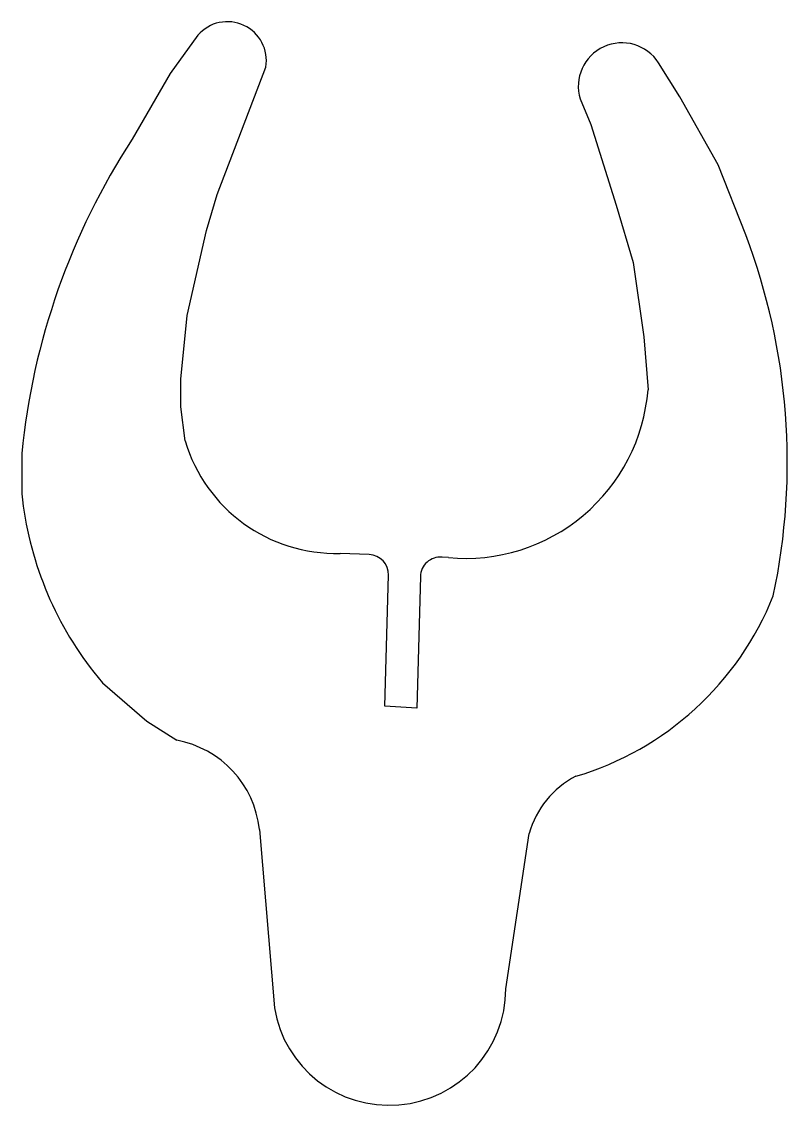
# Model space of a CAD drawing. Extents: x 0 to 38.3, y 0 to 54.2.
import ezdxf

# ---------------------------------------------------------------- set-up
doc = ezdxf.new("R2010")
doc.units = 0
doc.layers.add('WHITE', color=7, linetype='CONTINUOUS')

msp = doc.modelspace()

# ---------------------------------------------------------------- linework, layer by layer
at = {"layer": 'WHITE', "linetype": 'CONTINUOUS'}
for p, q in [((8.81875, 53.543325), (7.4375, 51.630825)), ((32.9375, 50.462075), (31.875, 52.162075)), ((7.4375, 51.630825), (5.525, 48.337075)), ((9.775, 45.574575), (12.21875, 51.949575)), ((34.85, 47.062075), (32.9375, 50.462075)), ((27.94375, 50.355825), (28.475, 49.080825)), ((28.475, 49.080825), (29.75, 45.043325)), ((36.23125, 43.555825), (34.85, 47.062075)), ((9.24375, 43.768325), (9.775, 45.574575)), ((29.75, 45.043325), (30.6, 42.174575)), ((8.2875, 39.518325), (9.24375, 43.768325)), ((30.6, 42.174575), (31.13125, 38.455825)), ((7.96875, 36.330825), (8.2875, 39.518325)), ((31.13125, 38.455825), (31.34375, 35.799575)), ((7.96875, 34.949575), (7.96875, 36.330825)), ((8.18125, 33.249575), (7.96875, 34.949575)), ((0, 32.612075), (0, 30.593325)), ((17.397353, 27.554854), (15.9375, 27.618325)), ((21.35625, 27.405825), (21.035016, 27.432595)), ((18.16875, 19.968325), (18.353519, 26.52764)), ((19.952367, 26.464207), (19.766572, 19.868462)), ((3.6125, 21.668325), (4.0375, 21.137075)), ((4.0375, 21.137075), (6.26875, 19.224575)), ((19.766572, 19.868462), (18.16875, 19.968325)), ((6.26875, 19.224575), (7.75625, 18.268325)), ((11.9, 13.805825), (12.64375, 4.880825)), ((24.225, 5.837075), (25.39375, 13.593325))]:
    msp.add_line(p, q, dxfattribs=at)
for centre, radius, start, end in [((10.296722, 52.272792), 1.949015, -9.54578, 139.316111), ((30.037926, 50.979163), 2.184977, 32.777935, 196.575791), ((35.002329, 29.147068), 35.173417, 146.935509, 174.346503), ((6.179772, 32.173709), 32.134777, -11.998519, 20.744381), ((22.204524, 36.535292), 9.168791, -95.308459, -4.602439), ((15.724047, 35.481517), 7.866089, -163.516316, -88.445039), ((17.369572, 32.430265), 17.466436, -173.963056, -141.96449), ((17.353916, 26.555797), 1, -1.613539, 87.510447), ((20.951971, 26.436049), 1, 85.236358, 178.386461), ((23.33909, 31.188865), 15.367804, -73.393165, -21.753554), ((6.824598, 13.248086), 5.105956, 6.271113, 79.486694), ((29.868776, 12.333698), 4.648926, 117.3735, 164.279184), ((18.395524, 5.829481), 5.829481, -170.634368, 0.074642)]:
    msp.add_arc(centre, radius, start, end, dxfattribs=at)

doc.saveas('drawing.dxf')
